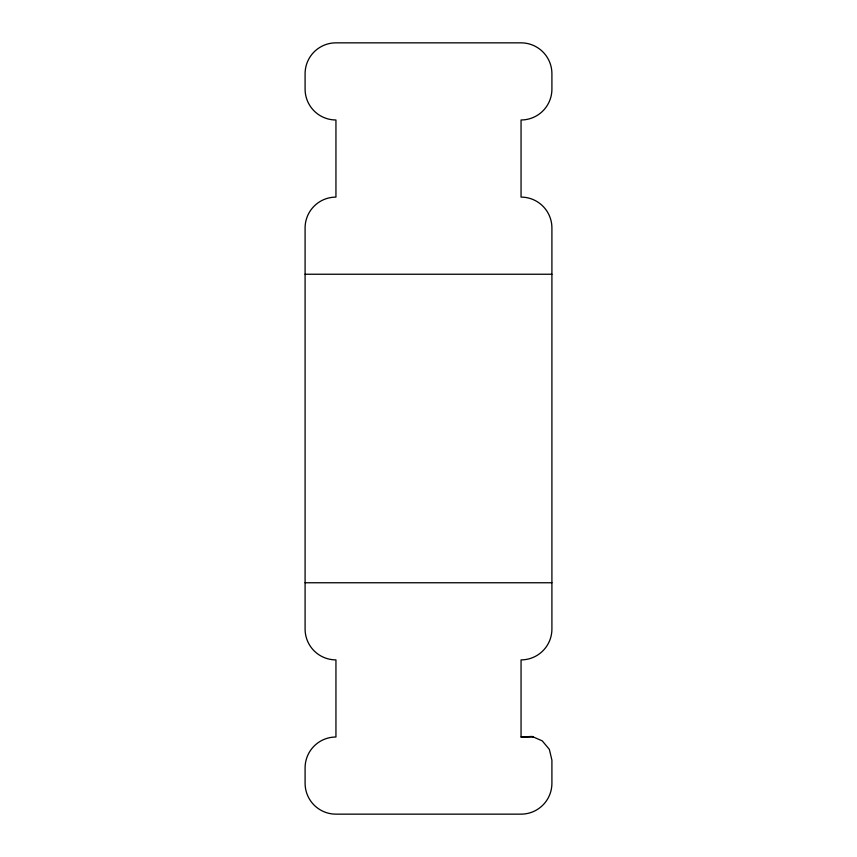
<?xml version="1.0" encoding="UTF-8"?>
<svg xmlns="http://www.w3.org/2000/svg" width="857" height="857" viewBox="0 0 857 857"><rect width="100%" height="100%" fill="white"/><g stroke="black" fill="none" stroke-linecap="round" stroke-linejoin="round"><path stroke-width="1.29" d="M521.056 737.02L532.111 736.442L542.267 740.877L549.358 749.382L551.908 760.159L551.908 783.298A30.852 30.852 0 0 1 521.056 814.15L335.944 814.15A30.852 30.852 0 0 1 305.092 783.298L305.092 767.872A30.852 30.852 0 0 1 335.944 737.02L335.944 659.89A30.852 30.852 0 0 1 305.092 629.038L305.092 227.962A30.852 30.852 0 0 1 335.944 197.11L335.944 119.98A30.852 30.852 0 0 1 305.092 89.128L305.092 73.702A30.852 30.852 0 0 1 335.944 42.85L521.056 42.85A30.852 30.852 0 0 1 551.908 73.702L551.908 89.128A30.852 30.852 0 0 1 521.056 119.98L521.056 197.11A30.852 30.852 0 0 1 551.908 227.962L551.908 629.038A30.852 30.852 0 0 1 521.056 659.89L521.056 737.02L533.429 737.02M305.092 274.24L551.908 274.24M305.092 582.76L551.908 582.76"/></g></svg>
